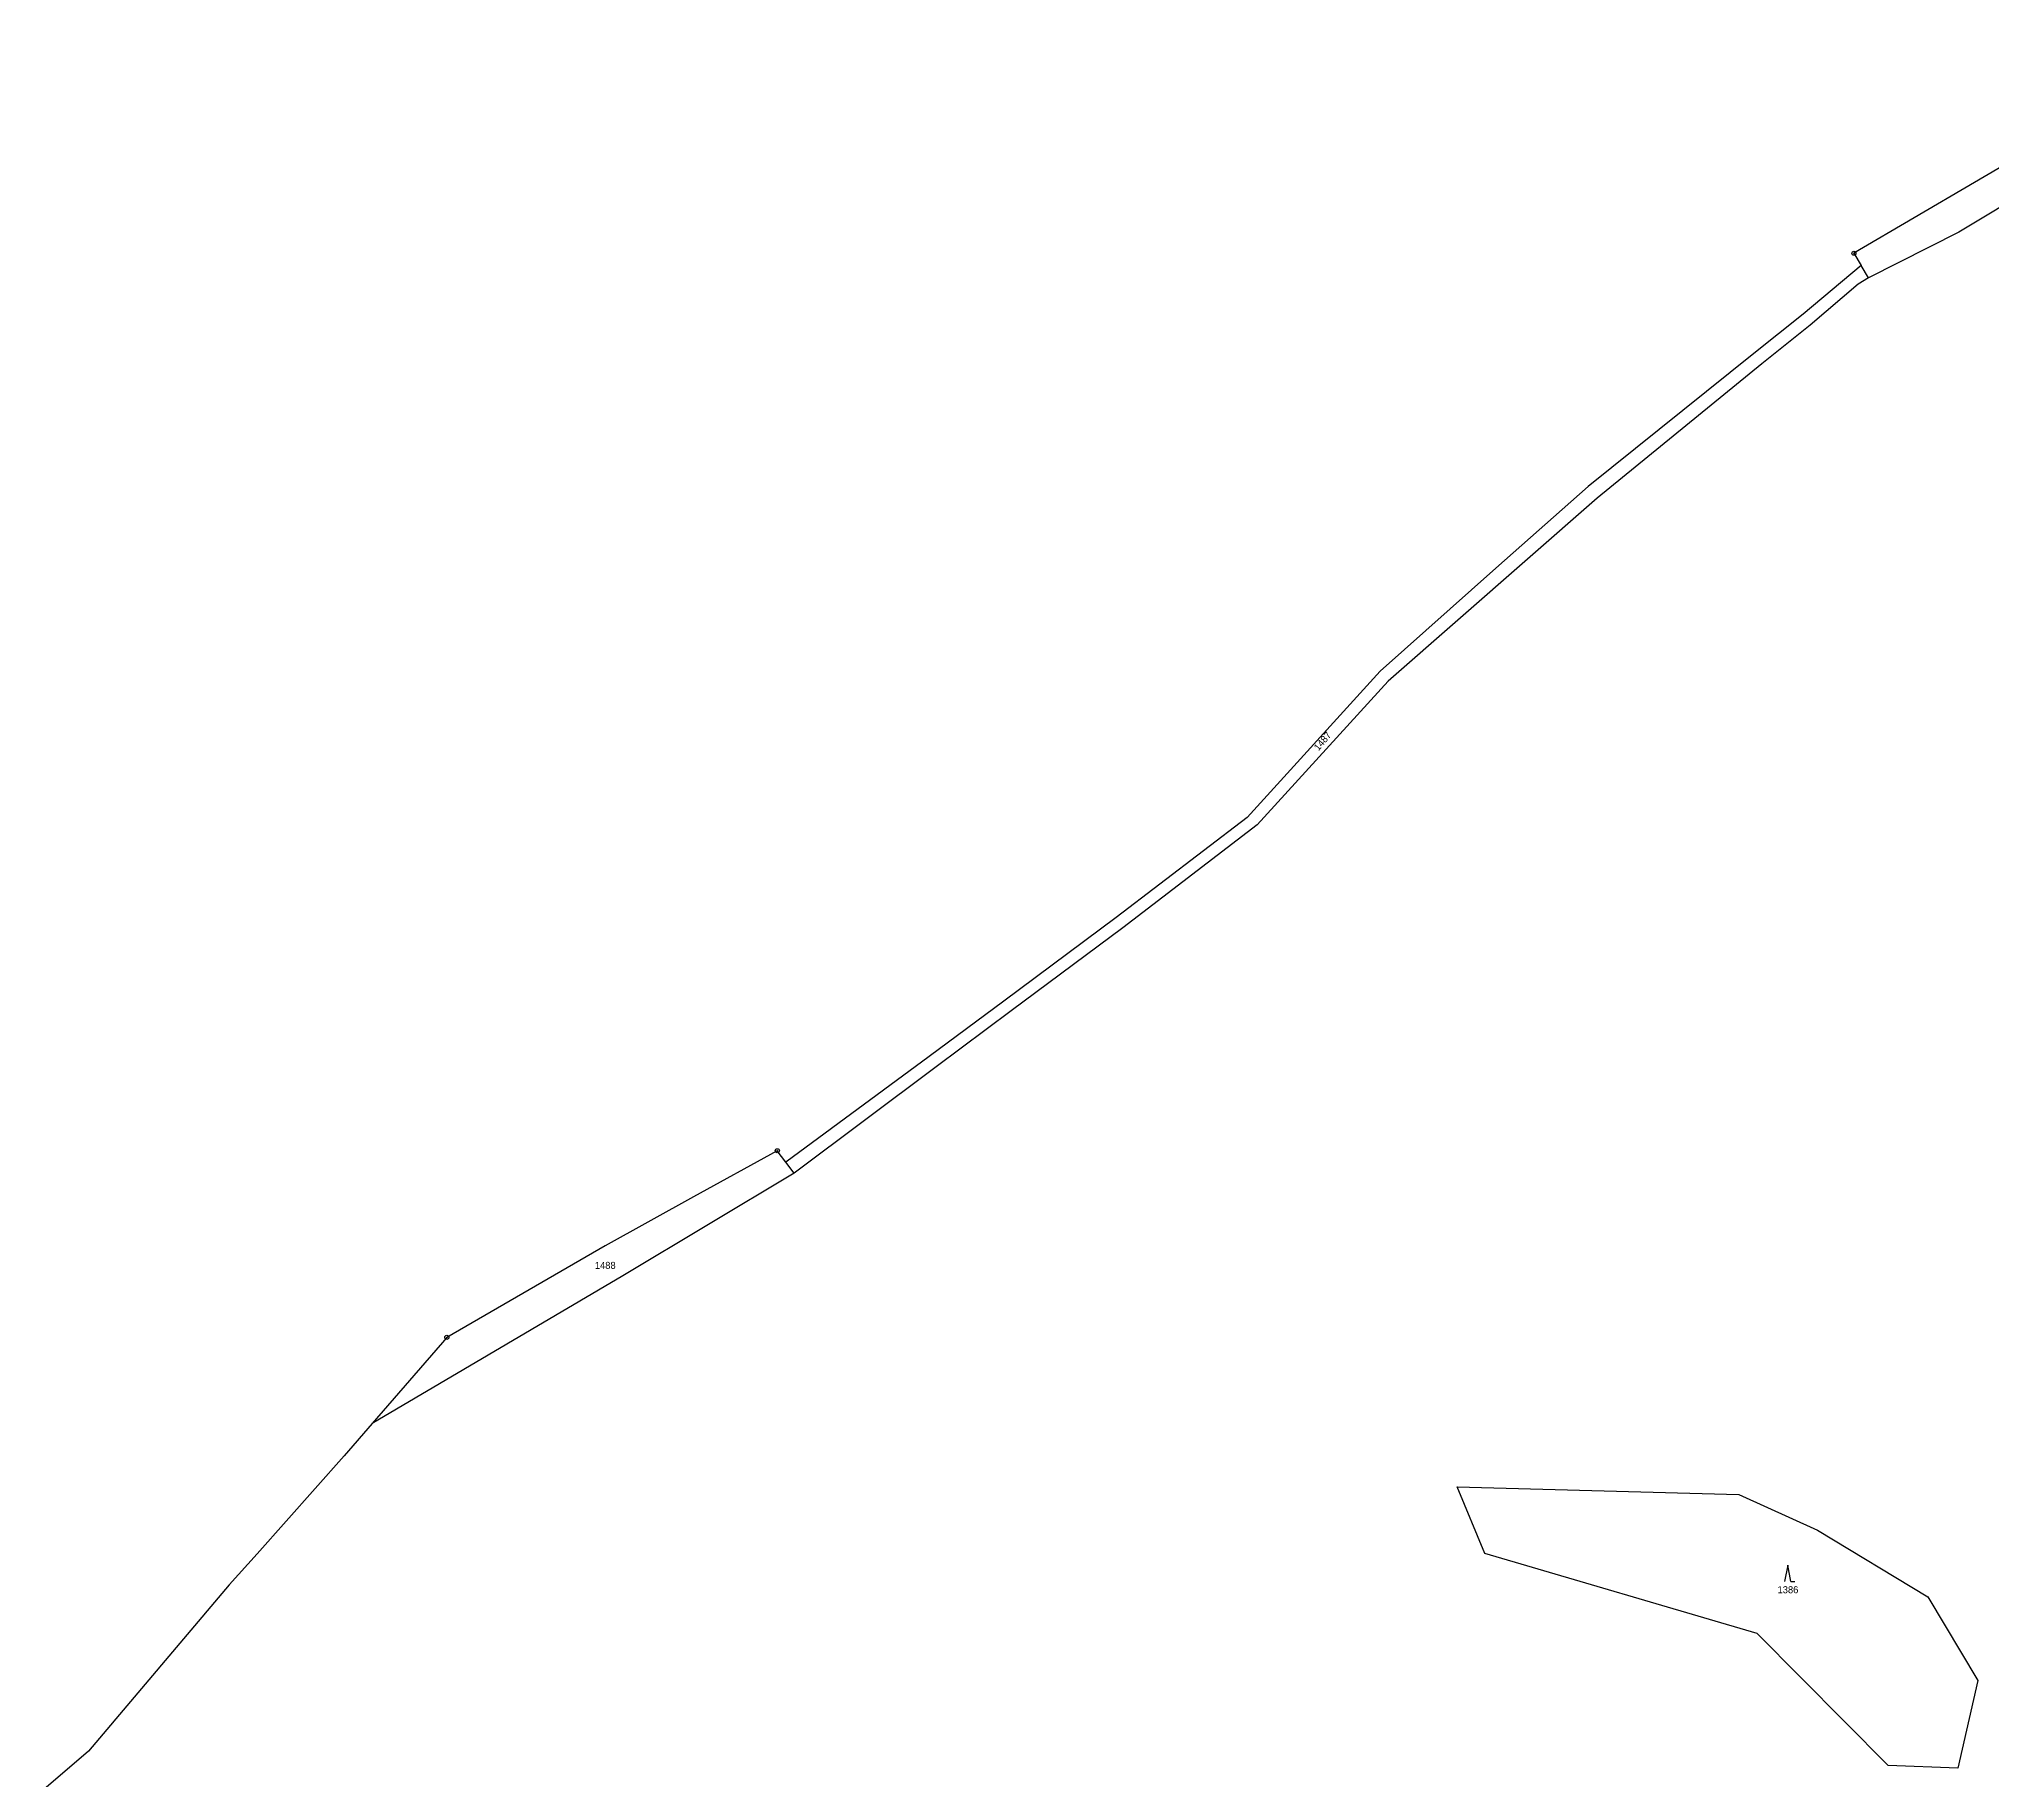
# Model space of a CAD drawing. Extents: x -820725 to -814908, y -1038210 to -1035296.
# Drawn here: x -820419.9 to -819945.1, y -1035842.5 to -1035419.2 of the extents above; entities that cross this region are included whole.
import ezdxf
from ezdxf.enums import TextEntityAlignment as Align

# ---------------------------------------------------------------- set-up
doc = ezdxf.new("R2010")
doc.units = 0
doc.header["$MEASUREMENT"] = 0
doc.linetypes.add('0_206_2', pattern=[0])
for name, color, linetype in [('105', 1, 'CONTINUOUS'), ('18', 1, 'CONTINUOUS'), ('20600', 1, 'CONTINUOUS'), ('20602', 1, 'CONTINUOUS'), ('21900', 1, 'CONTINUOUS'), ('308', 1, 'CONTINUOUS')]:
    doc.layers.add(name, color=color, linetype=linetype)

# ---------------------------------------------------------------- blocks, each defined once
blk = doc.blocks.new('3_08$5')
at = {"layer": '308', "color": 255, "linetype": 'Continuous'}
for p, q in [((0, 4), (-0.75, 0)), ((0.75, 0), (0, 4)), ((0.75, 0), (1.75, 0))]:
    blk.add_line(p, q, dxfattribs=at)
blk = doc.blocks.new('1_05$13')
at = {"layer": '105', "color": 3, "linetype": 'Continuous'}
for radius in [0.5, 0.0303]:
    blk.add_circle((0, 0), radius, dxfattribs=at)

msp = doc.modelspace()

# ---------------------------------------------------------------- linework, layer by layer
at = {"layer": '20600', "color": 3, "linetype": 'Continuous'}
for p, q in [((-819978.85, -1035471.25), (-819977.09, -1035474.25)), ((-819977.09, -1035474.25), (-819991.21, -1035486.02)), ((-819991.21, -1035486.02), (-820003.19, -1035495.61)), ((-820185.4, -1035652.98), (-820203.57, -1035666.45)), ((-820240.47, -1035689.33), (-820260.8, -1035700.53)), ((-820238.43, -1035692.07), (-820240.47, -1035689.33)), ((-820260.8, -1035700.53), (-820282.31, -1035712.42)), ((-820338.96, -1035755.63), (-820345.75, -1035763.47)), ((-820366.87, -1035787.27), (-820373.7, -1035794.81)), ((-820407.88, -1035835.23), (-820419.87, -1035845.54))]:
    msp.add_line(p, q, dxfattribs=at)
at = {"layer": '20602', "color": 3, "linetype": '0_206_2'}
for p, q in [((-819890.21, -1035419.21), (-819978.85, -1035471.25)), ((-820003.19, -1035495.61), (-820043.43, -1035527.96)), ((-820043.43, -1035527.96), (-820065.87, -1035547.74)), ((-820065.87, -1035547.74), (-820093.96, -1035572.84)), ((-820093.96, -1035572.84), (-820126.29, -1035608.33)), ((-820126.29, -1035608.33), (-820158.15, -1035632.66)), ((-820158.15, -1035632.66), (-820185.4, -1035652.98)), ((-820203.57, -1035666.45), (-820238.43, -1035692.07)), ((-820282.31, -1035712.42), (-820320.79, -1035734.68)), ((-820320.79, -1035734.68), (-820338.96, -1035755.63)), ((-820345.75, -1035763.47), (-820366.87, -1035787.27)), ((-820373.7, -1035794.81), (-820407.88, -1035835.23))]:
    msp.add_line(p, q, dxfattribs=at)
at = {"layer": '21900', "color": 3, "linetype": 'Continuous'}
for p, q in [((-819887, -1035426.38), (-819953.39, -1035466.1)), ((-819953.39, -1035466.1), (-819975.34, -1035477.26)), ((-819975.34, -1035477.26), (-819977.09, -1035474.25)), ((-819977.83, -1035478.73), (-819989.46, -1035488.75)), ((-819975.34, -1035477.26), (-819977.83, -1035478.73)), ((-819989.46, -1035488.75), (-820001.22, -1035498.12)), ((-820001.22, -1035498.12), (-820041.26, -1035530.79)), ((-820041.26, -1035530.79), (-820092, -1035575.23)), ((-820092, -1035575.23), (-820123.83, -1035610.17)), ((-820123.83, -1035610.17), (-820156.53, -1035635.17)), ((-820156.53, -1035635.17), (-820183.65, -1035655.37)), ((-820183.65, -1035655.37), (-820201.89, -1035668.98)), ((-820201.89, -1035668.98), (-820236.4, -1035694.81)), ((-820236.4, -1035694.81), (-820278.04, -1035719.7)), ((-820236.4, -1035694.81), (-820238.43, -1035692.07)), ((-820278.04, -1035719.7), (-820338.96, -1035755.63)), ((-820075.29, -1035770.97), (-820006.81, -1035772.84)), ((-820068.55, -1035787.18), (-820075.29, -1035770.97)), ((-820006.81, -1035772.84), (-819987.72, -1035781.56)), ((-819987.72, -1035781.56), (-819960.91, -1035797.72)), ((-820002.4, -1035806.63), (-820068.55, -1035787.18)), ((-819960.91, -1035797.72), (-819948.73, -1035818.05)), ((-819970.56, -1035838.68), (-820002.4, -1035806.63)), ((-819948.73, -1035818.05), (-819953.59, -1035839.38)), ((-819953.59, -1035839.38), (-819970.56, -1035838.68))]:
    msp.add_line(p, q, dxfattribs=at)

# ---------------------------------------------------------------- block references
at = {"layer": '105', "color": 0, "linetype": 'ByBlock'}
for p in [(-819978.85, -1035471.25), (-820240.47, -1035689.33), (-820320.79, -1035734.68)]:
    msp.add_blockref('1_05$13', p, dxfattribs=at)
at = {"layer": '308', "color": 0, "linetype": 'ByBlock'}
msp.add_blockref('3_08$5', (-819994.94, -1035794.01), dxfattribs=at)

# ---------------------------------------------------------------- texts
at = {"layer": '18', "color": 255, "linetype": 'Continuous'}
msp.add_text('1487', height=1.7, rotation=50, dxfattribs=at).set_placement((-820106.94, -1035590.68), align=Align.BOTTOM_CENTER)
for s, p in [('1488', (-820282.29, -1035718.55)), ('1386', (-819994.88, -1035797.36))]:
    msp.add_text(s, height=1.7, dxfattribs=at).set_placement(p, align=Align.BOTTOM_CENTER)

doc.saveas('drawing.dxf')
